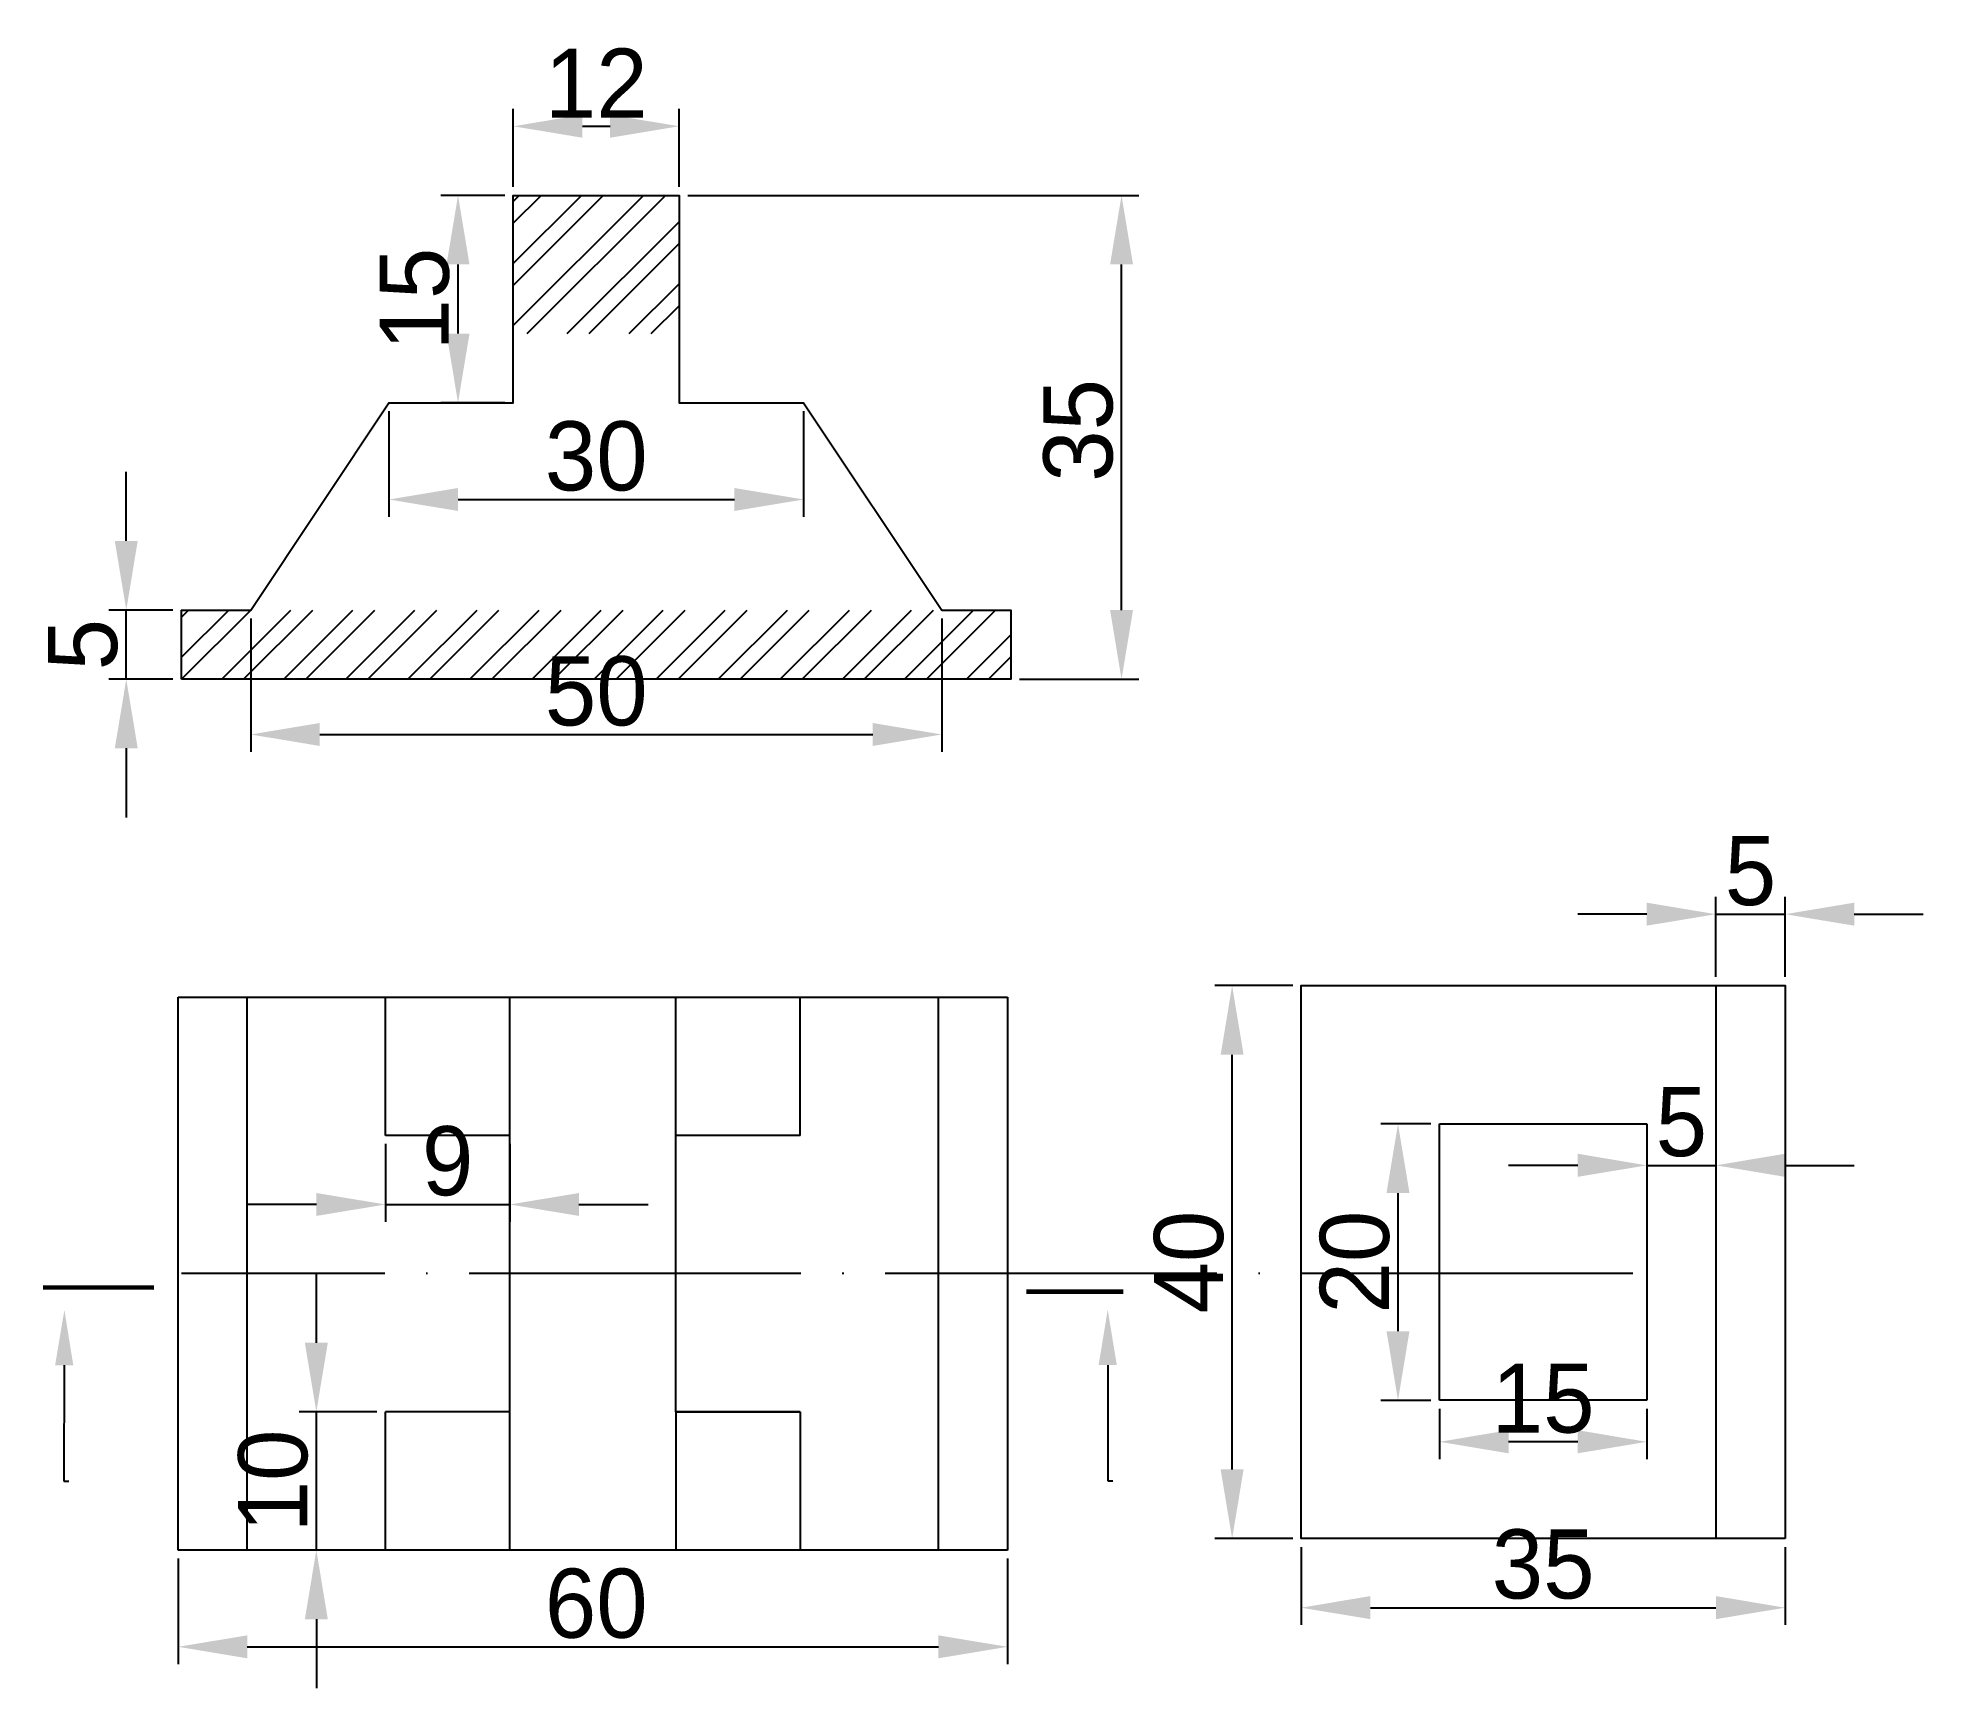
# Model space of a CAD drawing. Header units: millimetres. Extents: x -10 to 126, y -73 to 46.
import ezdxf
from ezdxf import colors
from ezdxf.entities.mleader import LeaderData, LeaderLine
from ezdxf.math import Vec2, Vec3

# ---------------------------------------------------------------- set-up
doc = ezdxf.new("R2010")
doc.units = ezdxf.units.MM
doc.linetypes.add('ACAD_ISO04W100', pattern=[30, 24, -3, 0, -3])
for name, color, linetype, lineweight in [('Основная сплошная', 7, 'Continuous', 50), ('Размерные линии', 3, 'Continuous', 25), ('Штрихпунктирная линия', 6, 'ACAD_ISO04W100', 25)]:
    doc.layers.add(name, color=color, linetype=linetype, lineweight=lineweight)
doc.dimstyles.new('Copy of ISO-25', dxfattribs={"dimtxt": 5, "dimasz": 5, "dimexe": 1.25, "dimexo": 0.625, "dimtad": 1, "dimtoh": 1, "dimtxsty": 'Standard', "dimcen": 2.5, "dimadec": 0, "dimazin": 0, "dimtfac": 1, "dimtmove": 0, "dimatfit": 3, "dimfxl": 1, "dimarcsym": 0})

# ---------------------------------------------------------------- blocks, each defined once
blk = doc.blocks.new('*D1')
at = {"layer": 'Defpoints', "color": 0, "transparency": 16777216}
for p in [(76, -22.17), (81, -22.17), (81, -62.17)]:
    blk.add_point(p, dxfattribs=at)
at = {"layer": 'Размерные линии', "color": 0, "lineweight": -2, "transparency": 16777216}
for p, q in [((80.38, -22.17), (74.75, -22.17)), ((76, -57.17), (76, -27.17)), ((80.38, -62.17), (74.75, -62.17))]:
    blk.add_line(p, q, dxfattribs=at)
at = {"layer": 'Размерные линии', "color": 0, "transparency": 16777216}
for points in [[(75.17, -27.17), (76.83, -27.17), (76, -22.17)], [(75.17, -57.17), (76.83, -57.17), (76, -62.17)]]:
    blk.add_solid(points, dxfattribs=at)
at = {"layer": 'Размерные линии', "color": 0, "lineweight": -2, "transparency": 16777216, "insert": (72.88, -42.17), "char_height": 5, "attachment_point": 5, "rotation": 90}
blk.add_mtext('40', dxfattribs=at)
blk = doc.blocks.new('*D2')
at = {"layer": 'Defpoints', "color": 0, "transparency": 16777216}
for p in [(81, -62.17), (116, -62.17), (116, -67.17)]:
    blk.add_point(p, dxfattribs=at)
at = {"layer": 'Размерные линии', "color": 0, "lineweight": -2, "transparency": 16777216}
for p, q in [((81, -62.79), (81, -68.42)), ((116, -62.79), (116, -68.42)), ((86, -67.17), (111, -67.17))]:
    blk.add_line(p, q, dxfattribs=at)
at = {"layer": 'Размерные линии', "color": 0, "transparency": 16777216}
for points in [[(86, -66.33), (86, -68), (81, -67.17)], [(111, -66.33), (111, -68), (116, -67.17)]]:
    blk.add_solid(points, dxfattribs=at)
at = {"layer": 'Размерные линии', "color": 0, "lineweight": -2, "transparency": 16777216, "insert": (98.5, -64.04), "char_height": 5, "attachment_point": 5}
blk.add_mtext('35', dxfattribs=at)
blk = doc.blocks.new('*D3')
at = {"layer": 'Defpoints', "color": 0, "transparency": 16777216}
for p in [(88, -32.17), (91, -32.17), (91, -52.17)]:
    blk.add_point(p, dxfattribs=at)
at = {"layer": 'Размерные линии', "color": 0, "lineweight": -2, "transparency": 16777216}
for p, q in [((90.38, -32.17), (86.75, -32.17)), ((88, -47.17), (88, -37.17)), ((90.38, -52.17), (86.75, -52.17))]:
    blk.add_line(p, q, dxfattribs=at)
at = {"layer": 'Размерные линии', "color": 0, "transparency": 16777216}
for points in [[(87.17, -37.17), (88.83, -37.17), (88, -32.17)], [(87.17, -47.17), (88.83, -47.17), (88, -52.17)]]:
    blk.add_solid(points, dxfattribs=at)
at = {"layer": 'Размерные линии', "color": 0, "lineweight": -2, "transparency": 16777216, "insert": (84.88, -42.17), "char_height": 5, "attachment_point": 5, "rotation": 90}
blk.add_mtext('20', dxfattribs=at)
blk = doc.blocks.new('*D4')
at = {"layer": 'Defpoints', "color": 0, "transparency": 16777216}
for p in [(91, -52.17), (106, -52.17), (91, -55.17)]:
    blk.add_point(p, dxfattribs=at)
at = {"layer": 'Размерные линии', "color": 0, "lineweight": -2, "transparency": 16777216}
for p, q in [((91, -52.79), (91, -56.42)), ((106, -52.79), (106, -56.42)), ((101, -55.17), (96, -55.17))]:
    blk.add_line(p, q, dxfattribs=at)
at = {"layer": 'Размерные линии', "color": 0, "transparency": 16777216}
for points in [[(96, -54.33), (96, -56), (91, -55.17)], [(101, -54.33), (101, -56), (106, -55.17)]]:
    blk.add_solid(points, dxfattribs=at)
at = {"layer": 'Размерные линии', "color": 0, "lineweight": -2, "transparency": 16777216, "insert": (98.5, -52.04), "char_height": 5, "attachment_point": 5}
blk.add_mtext('15', dxfattribs=at)
blk = doc.blocks.new('*D5')
at = {"layer": 'Defpoints', "color": 0, "transparency": 16777216}
for p in [(-0.25, -63), (59.75, -63), (59.75, -70)]:
    blk.add_point(p, dxfattribs=at)
at = {"layer": 'Размерные линии', "color": 0, "lineweight": -2, "transparency": 16777216}
for p, q in [((-0.25, -63.62), (-0.25, -71.25)), ((59.75, -63.62), (59.75, -71.25)), ((4.75, -70), (54.75, -70))]:
    blk.add_line(p, q, dxfattribs=at)
at = {"layer": 'Размерные линии', "color": 0, "transparency": 16777216}
for points in [[(4.75, -69.17), (4.75, -70.83), (-0.25, -70)], [(54.75, -69.17), (54.75, -70.83), (59.75, -70)]]:
    blk.add_solid(points, dxfattribs=at)
at = {"layer": 'Размерные линии', "color": 0, "lineweight": -2, "transparency": 16777216, "insert": (30, -66.88), "char_height": 5, "attachment_point": 5}
blk.add_mtext('60', dxfattribs=at)
blk = doc.blocks.new('*D6')
at = {"layer": 'Defpoints', "color": 0, "transparency": 16777216}
for p in [(9.75, -53), (14.75, -53), (14.75, -63)]:
    blk.add_point(p, dxfattribs=at)
at = {"layer": 'Размерные линии', "color": 0, "lineweight": -2, "transparency": 16777216}
for p, q in [((9.75, -48), (9.75, -43)), ((14.12, -53), (8.5, -53)), ((9.75, -63), (9.75, -53)), ((14.12, -63), (8.5, -63)), ((9.75, -68), (9.75, -73))]:
    blk.add_line(p, q, dxfattribs=at)
at = {"layer": 'Размерные линии', "color": 0, "transparency": 16777216}
for points in [[(8.92, -48), (10.58, -48), (9.75, -53)], [(8.92, -68), (10.58, -68), (9.75, -63)]]:
    blk.add_solid(points, dxfattribs=at)
at = {"layer": 'Размерные линии', "color": 0, "lineweight": -2, "transparency": 16777216, "insert": (6.63, -58), "char_height": 5, "attachment_point": 5, "rotation": 90}
blk.add_mtext('10', dxfattribs=at)
blk = doc.blocks.new('*D7')
at = {"layer": 'Defpoints', "color": 0, "transparency": 16777216}
for p in [(14.75, -33), (23.75, -33), (23.75, -38)]:
    blk.add_point(p, dxfattribs=at)
at = {"layer": 'Размерные линии', "color": 0, "lineweight": -2, "transparency": 16777216}
for p, q in [((14.75, -33.62), (14.75, -39.25)), ((23.75, -33.62), (23.75, -39.25)), ((9.75, -38), (4.75, -38)), ((14.75, -38), (23.75, -38)), ((28.75, -38), (33.75, -38))]:
    blk.add_line(p, q, dxfattribs=at)
at = {"layer": 'Размерные линии', "color": 0, "transparency": 16777216}
for points in [[(9.75, -37.17), (9.75, -38.83), (14.75, -38)], [(28.75, -37.17), (28.75, -38.83), (23.75, -38)]]:
    blk.add_solid(points, dxfattribs=at)
at = {"layer": 'Размерные линии', "color": 0, "lineweight": -2, "transparency": 16777216, "insert": (19.25, -34.87), "char_height": 5, "attachment_point": 5}
blk.add_mtext('9', dxfattribs=at)
blk = doc.blocks.new('*D8')
at = {"layer": 'Defpoints', "color": 0, "transparency": 16777216}
for p in [(36, 40), (24, 35), (36, 35)]:
    blk.add_point(p, dxfattribs=at)
at = {"layer": 'Размерные линии', "color": 0, "lineweight": -2, "transparency": 16777216}
for p, q in [((24, 35.62), (24, 41.25)), ((36, 35.62), (36, 41.25)), ((29, 40), (31, 40))]:
    blk.add_line(p, q, dxfattribs=at)
at = {"layer": 'Размерные линии', "color": 0, "transparency": 16777216}
for points in [[(29, 40.83), (29, 39.17), (24, 40)], [(31, 40.83), (31, 39.17), (36, 40)]]:
    blk.add_solid(points, dxfattribs=at)
at = {"layer": 'Размерные линии', "color": 0, "lineweight": -2, "transparency": 16777216, "insert": (30, 43.12), "char_height": 5, "attachment_point": 5}
blk.add_mtext('12', dxfattribs=at)
blk = doc.blocks.new('*D9')
at = {"layer": 'Defpoints', "color": 0, "transparency": 16777216}
for p in [(-4, 5), (0, 5), (0, 0)]:
    blk.add_point(p, dxfattribs=at)
at = {"layer": 'Размерные линии', "color": 0, "lineweight": -2, "transparency": 16777216}
for p, q in [((-4, 10), (-4, 15)), ((-0.62, 5), (-5.25, 5)), ((-4, 0), (-4, 5)), ((-0.62, 0), (-5.25, 0)), ((-4, -5), (-4, -10))]:
    blk.add_line(p, q, dxfattribs=at)
at = {"layer": 'Размерные линии', "color": 0, "transparency": 16777216}
for points in [[(-4.83, 10), (-3.17, 10), (-4, 5)], [(-4.83, -5), (-3.17, -5), (-4, 0)]]:
    blk.add_solid(points, dxfattribs=at)
at = {"layer": 'Размерные линии', "color": 0, "lineweight": -2, "transparency": 16777216, "insert": (-7.13, 2.5), "char_height": 5, "attachment_point": 5, "rotation": 90}
blk.add_mtext('5', dxfattribs=at)
blk = doc.blocks.new('*D10')
at = {"layer": 'Defpoints', "color": 0, "transparency": 16777216}
for p in [(20, 35), (24, 35), (24, 20)]:
    blk.add_point(p, dxfattribs=at)
at = {"layer": 'Размерные линии', "color": 0, "lineweight": -2, "transparency": 16777216}
for p, q in [((23.38, 35), (18.75, 35)), ((20, 25), (20, 30)), ((23.38, 20), (18.75, 20))]:
    blk.add_line(p, q, dxfattribs=at)
at = {"layer": 'Размерные линии', "color": 0, "transparency": 16777216}
for points in [[(19.17, 30), (20.83, 30), (20, 35)], [(19.17, 25), (20.83, 25), (20, 20)]]:
    blk.add_solid(points, dxfattribs=at)
at = {"layer": 'Размерные линии', "color": 0, "lineweight": -2, "transparency": 16777216, "insert": (16.87, 27.5), "char_height": 5, "attachment_point": 5, "rotation": 90}
blk.add_mtext('15', dxfattribs=at)
blk = doc.blocks.new('*D11')
at = {"layer": 'Defpoints', "color": 0, "transparency": 16777216}
for p in [(15, 20), (45, 20), (45, 13)]:
    blk.add_point(p, dxfattribs=at)
at = {"layer": 'Размерные линии', "color": 0, "lineweight": -2, "transparency": 16777216}
for p, q in [((15, 19.38), (15, 11.75)), ((45, 19.38), (45, 11.75)), ((20, 13), (40, 13))]:
    blk.add_line(p, q, dxfattribs=at)
at = {"layer": 'Размерные линии', "color": 0, "transparency": 16777216}
for points in [[(20, 13.83), (20, 12.17), (15, 13)], [(40, 13.83), (40, 12.17), (45, 13)]]:
    blk.add_solid(points, dxfattribs=at)
at = {"layer": 'Размерные линии', "color": 0, "lineweight": -2, "transparency": 16777216, "insert": (30, 16.12), "char_height": 5, "attachment_point": 5}
blk.add_mtext('30', dxfattribs=at)
blk = doc.blocks.new('*D12')
at = {"layer": 'Defpoints', "color": 0, "transparency": 16777216}
for p in [(5, 5), (55, 5), (55, -4)]:
    blk.add_point(p, dxfattribs=at)
at = {"layer": 'Размерные линии', "color": 0, "lineweight": -2, "transparency": 16777216}
for p, q in [((5, 4.38), (5, -5.25)), ((55, 4.38), (55, -5.25)), ((10, -4), (50, -4))]:
    blk.add_line(p, q, dxfattribs=at)
at = {"layer": 'Размерные линии', "color": 0, "transparency": 16777216}
for points in [[(10, -3.17), (10, -4.83), (5, -4)], [(50, -3.17), (50, -4.83), (55, -4)]]:
    blk.add_solid(points, dxfattribs=at)
at = {"layer": 'Размерные линии', "color": 0, "lineweight": -2, "transparency": 16777216, "insert": (30, -0.88), "char_height": 5, "attachment_point": 5}
blk.add_mtext('50', dxfattribs=at)
blk = doc.blocks.new('*D13')
at = {"layer": 'Defpoints', "color": 0, "transparency": 16777216}
for p in [(36, 35), (68, 35), (60, 0)]:
    blk.add_point(p, dxfattribs=at)
at = {"layer": 'Размерные линии', "color": 0, "lineweight": -2, "transparency": 16777216}
for p, q in [((36.62, 35), (69.25, 35)), ((68, 5), (68, 30)), ((60.62, 0), (69.25, 0))]:
    blk.add_line(p, q, dxfattribs=at)
at = {"layer": 'Размерные линии', "color": 0, "transparency": 16777216}
for points in [[(67.17, 30), (68.83, 30), (68, 35)], [(67.17, 5), (68.83, 5), (68, 0)]]:
    blk.add_solid(points, dxfattribs=at)
at = {"layer": 'Размерные линии', "color": 0, "lineweight": -2, "transparency": 16777216, "insert": (64.88, 18), "char_height": 5, "attachment_point": 5, "rotation": 90}
blk.add_mtext('35', dxfattribs=at)
blk = doc.blocks.new('*D14')
at = {"layer": 'Defpoints', "color": 0, "transparency": 16777216}
for p in [(116, -17), (111, -22.17), (116, -22.17)]:
    blk.add_point(p, dxfattribs=at)
at = {"layer": 'Размерные линии', "color": 0, "lineweight": -2, "transparency": 16777216}
for p, q in [((111, -21.54), (111, -15.75)), ((116, -21.54), (116, -15.75)), ((106, -17), (101, -17)), ((111, -17), (116, -17)), ((121, -17), (126, -17))]:
    blk.add_line(p, q, dxfattribs=at)
at = {"layer": 'Размерные линии', "color": 0, "transparency": 16777216}
for points in [[(106, -16.17), (106, -17.83), (111, -17)], [(121, -16.17), (121, -17.83), (116, -17)]]:
    blk.add_solid(points, dxfattribs=at)
at = {"layer": 'Размерные линии', "color": 0, "lineweight": -2, "transparency": 16777216, "insert": (113.5, -13.88), "char_height": 5, "attachment_point": 5}
blk.add_mtext('5', dxfattribs=at)
blk = doc.blocks.new('*D15')
at = {"layer": 'Defpoints', "color": 0, "transparency": 16777216}
for p in [(106, -32.17), (111, -32.17), (111, -35.17)]:
    blk.add_point(p, dxfattribs=at)
at = {"layer": 'Размерные линии', "color": 0, "lineweight": -2, "transparency": 16777216}
for p, q in [((106, -32.79), (106, -36.42)), ((111, -32.79), (111, -36.42)), ((101, -35.17), (96, -35.17)), ((106, -35.17), (111, -35.17)), ((116, -35.17), (121, -35.17))]:
    blk.add_line(p, q, dxfattribs=at)
at = {"layer": 'Размерные линии', "color": 0, "transparency": 16777216}
for points in [[(101, -34.33), (101, -36), (106, -35.17)], [(116, -34.33), (116, -36), (111, -35.17)]]:
    blk.add_solid(points, dxfattribs=at)
at = {"layer": 'Размерные линии', "color": 0, "lineweight": -2, "transparency": 16777216, "insert": (108.5, -32.04), "char_height": 5, "attachment_point": 5}
blk.add_mtext('5', dxfattribs=at)

msp = doc.modelspace()

# ---------------------------------------------------------------- hatches: boundary and pattern name
at = {"layer": 'Размерные линии'}
h = msp.add_hatch(dxfattribs=at)
h.set_pattern_fill('STEEL', color=6)
h.set_pattern_definition([(45, (0, 0), (-2.24506, 2.24506), []), (45, (0, 1.5875), (-2.24506, 2.24506), [])])
h.paths.add_polyline_path([(60, 5), (55, 5), (5, 5), (0, 5), (0, 0), (60, 0)])
h.paths.add_polyline_path([(36, 35), (24, 35), (24, 25), (36, 25)])
h.paths.add_polyline_path([(25, -4.625), (35, -4.625), (35, 2.875), (25, 2.875)], flags=9)

# ---------------------------------------------------------------- linework, layer by layer
at = {"layer": 'Основная сплошная', "lineweight": -2}
for p, q in [((-0.25, -63), (-0.25, -23)), ((-0.25, -23), (59.75, -23)), ((4.75, -63), (4.75, -23)), ((14.75, -33), (14.75, -23)), ((23.75, -33), (23.75, -23)), ((35.75, -33), (35.75, -23)), ((35.75, -33), (35.75, -23)), ((44.75, -33), (44.75, -23)), ((44.75, -33), (44.75, -23)), ((54.75, -63), (54.75, -23)), ((59.75, -23), (59.75, -63)), ((91, -52.167), (91, -32.167)), ((91, -32.167), (106, -32.167)), ((106, -32.167), (106, -52.167)), ((23.75, -33), (14.75, -33)), ((23.75, -53), (23.75, -33)), ((44.75, -33), (35.75, -33)), ((44.75, -33), (35.75, -33)), ((35.75, -53), (35.75, -33)), ((14.75, -63), (14.75, -53)), ((23.75, -53), (14.75, -53)), ((23.75, -63), (23.75, -53)), ((35.75, -53), (35.75, -63)), ((35.75, -53), (44.75, -53)), ((44.75, -53), (35.75, -53)), ((44.75, -53), (44.75, -63)), ((106, -52.167), (91, -52.167)), ((116, -62.167), (111, -62.167)), ((59.75, -63), (-0.25, -63))]:
    msp.add_line(p, q, dxfattribs=at)
msp.add_lwpolyline([(0, 0), (0, 5), (5, 5), (15, 20), (24, 20), (24, 35), (36, 35), (36, 20), (45, 20), (55, 5), (60, 5), (60, 0)], close=True, dxfattribs=at)
msp.add_lwpolyline([(111, -22.167), (111, -62.167), (81, -62.167), (81, -22.167), (111, -22.167), (116, -22.167), (116, -62.167)], dxfattribs=at)
at = {"layer": 'Размерные линии', "color": 250, "lineweight": 60}
for p, q in [((-10, -43.976), (-2, -44)), ((61.116, -44.286), (68.116, -44.286))]:
    msp.add_line(p, q, dxfattribs=at)
at = {"layer": 'Штрихпунктирная линия', "lineweight": -2}
msp.add_line((105, -43), (0, -43), dxfattribs=at)

# ---------------------------------------------------------------- dimensions: what is measured, and where the dimension line sits
at = {"layer": 'Размерные линии', "lineweight": -2}
for base, p1, p2, angle, picture, middle in [((36, 40), (24, 35), (36, 35), 180, '*D8', (30, 43.125)), ((20, 35), (24, 20), (24, 35), 90, '*D10', (16.875, 27.5)), ((45, 13), (15, 20), (45, 20), 180, '*D11', (30, 16.125)), ((-4, 5), (0, 0), (0, 5), 90, '*D9', (-7.125, 2.5)), ((55, -4), (5, 5), (55, 5), 180, '*D12', (30, -0.875)), ((76, -22.167), (81, -62.167), (81, -22.167), 90, '*D1', (72.875, -42.167)), ((23.75, -38), (14.75, -33), (23.75, -33), 180, '*D7', (19.25, -34.875)), ((88, -32.167), (91, -52.167), (91, -32.167), 90, '*D3', (84.875, -42.167)), ((9.75, -53), (14.75, -63), (14.75, -53), 90, '*D6', (6.625, -58)), ((91, -55.167), (106, -52.167), (91, -52.167), 180, '*D4', (98.5, -52.042)), ((116, -67.167), (81, -62.167), (116, -62.167), 180, '*D2', (98.5, -64.042))]:
    dim = msp.add_linear_dim(base=base, p1=p1, p2=p2, angle=angle, dimstyle='Copy of ISO-25', dxfattribs=at)
    dim.commit()
    dim.dimension.update_dxf_attribs({"geometry": picture, "text_midpoint": middle})
for base, p1, p2, angle, picture, middle in [((68, 35), (60, 0), (36, 35), 90, '*D13', (68, 18)), ((116, -17), (111, -22.167), (116, -22.167), 180, '*D14', (113.5, -17)), ((111, -35.167), (106, -32.167), (111, -32.167), 180, '*D15', (108.5, -35.167)), ((59.75, -70), (-0.25, -63), (59.75, -63), 180, '*D5', (30, -70))]:
    dim = msp.add_linear_dim(base=base, p1=p1, p2=p2, angle=angle, dimstyle='Copy of ISO-25', dxfattribs=at)
    dim.commit()
    dim.dimension.update_dxf_attribs({"geometry": picture, "text_midpoint": middle, "dimtype": 160})

# ---------------------------------------------------------------- leaders
at = {"layer": 'Размерные линии', "color": 250, "lineweight": 50}
ml = msp.add_multileader_mtext('Standard', dxfattribs=at)
ml.set_content('', color=250)
ml.set_leader_properties()
ml.build(insert=Vec2(0, 0))
ml.multileader.update_dxf_attribs({"text_right_attachment_type": 6, "dogleg_length": 0.36})
ctx = ml.context
ctx.base_point, ctx.plane_origin, ctx.plane_x_axis, ctx.plane_y_axis = Vec3(-8.154, -58.017), Vec3(-8.477, -45.63), Vec3(0.9999954, -0.0030332), Vec3(0.0030332, 0.9999954)
ctx.right_attachment = 6
notes = []
notes.append((ctx, [(0, (1, 1, 0), (-8.514, -58.016), (0.9999954, -0.0030332), 0.36, [(0, [(-8.477, -45.63)], 0, [])])]))
ctx.mtext.insert, ctx.mtext.text_direction, ctx.mtext.rotation, ctx.mtext.flow_direction = Vec3(-6.148, -56.024), Vec3(0.9999954, -0.0030332), 6.2801521, 5
ml = msp.add_multileader_mtext('Standard', dxfattribs=at)
ml.set_content('', color=250)
ml.set_leader_properties()
ml.build(insert=Vec2(0, 0))
ml.multileader.update_dxf_attribs({"text_right_attachment_type": 6, "dogleg_length": 0.36})
ctx = ml.context
ctx.base_point, ctx.plane_origin = Vec3(67.36, -58), Vec3(67, -45.614)
ctx.right_attachment = 6
notes.append((ctx, [(0, (1, 1, 0), (67, -58), (1, 0), 0.36, [(0, [(67, -45.614)], 0, [])])]))
ctx.mtext.insert, ctx.mtext.flow_direction = Vec3(69.36, -56), 5
for ctx, leaders in notes:
    for number, flags, end, landing, length, lines in leaders:
        leader = LeaderData()
        leader.index, (leader.has_last_leader_line, leader.has_dogleg_vector, leader.attachment_direction) = number, flags
        leader.last_leader_point, leader.dogleg_vector, leader.dogleg_length = Vec3(end), Vec3(landing), length
        for number, points, colour, breaks in lines:
            line = LeaderLine()
            line.index, line.vertices, line.color, line.breaks = number, Vec3.list(points), colors.encode_raw_color(colour), breaks
            leader.lines.append(line)
        ctx.leaders.append(leader)

doc.saveas('drawing.dxf')
